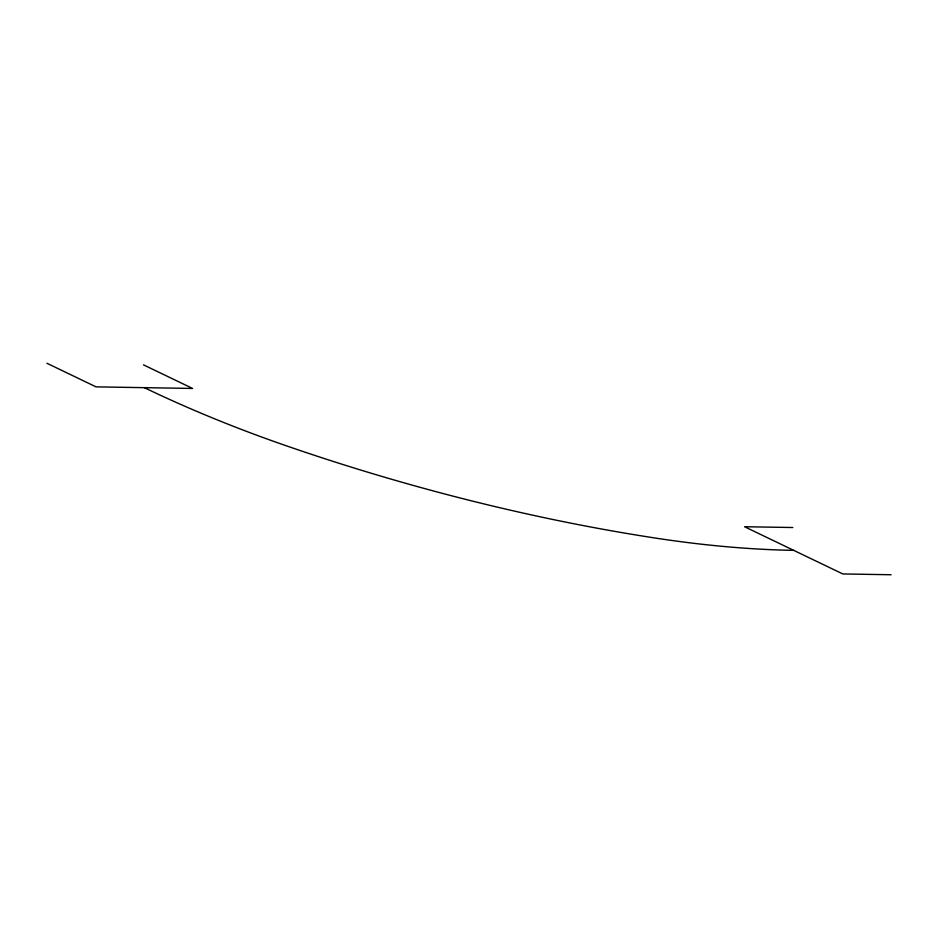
<?xml version="1.0" encoding="UTF-8"?>
<svg xmlns="http://www.w3.org/2000/svg" width="938" height="938" viewBox="0 0 938 938"><rect width="100%" height="100%" fill="white"/><g stroke="black" fill="none" stroke-linecap="round" stroke-linejoin="round"><path stroke-width="1.41" d="M792.833 527.519L744.561 526.734L842.828 573.95L891.1 574.748M143.444 364.835L192.583 388.449L96.028 386.866L46.9 363.252M144.311 387.652A544.732 203.183 16.8 0 0 285.48 445.503A822.954 306.949 16.8 0 0 654.232 537.884A544.732 203.183 16.8 0 0 793.689 550.348"/></g></svg>
